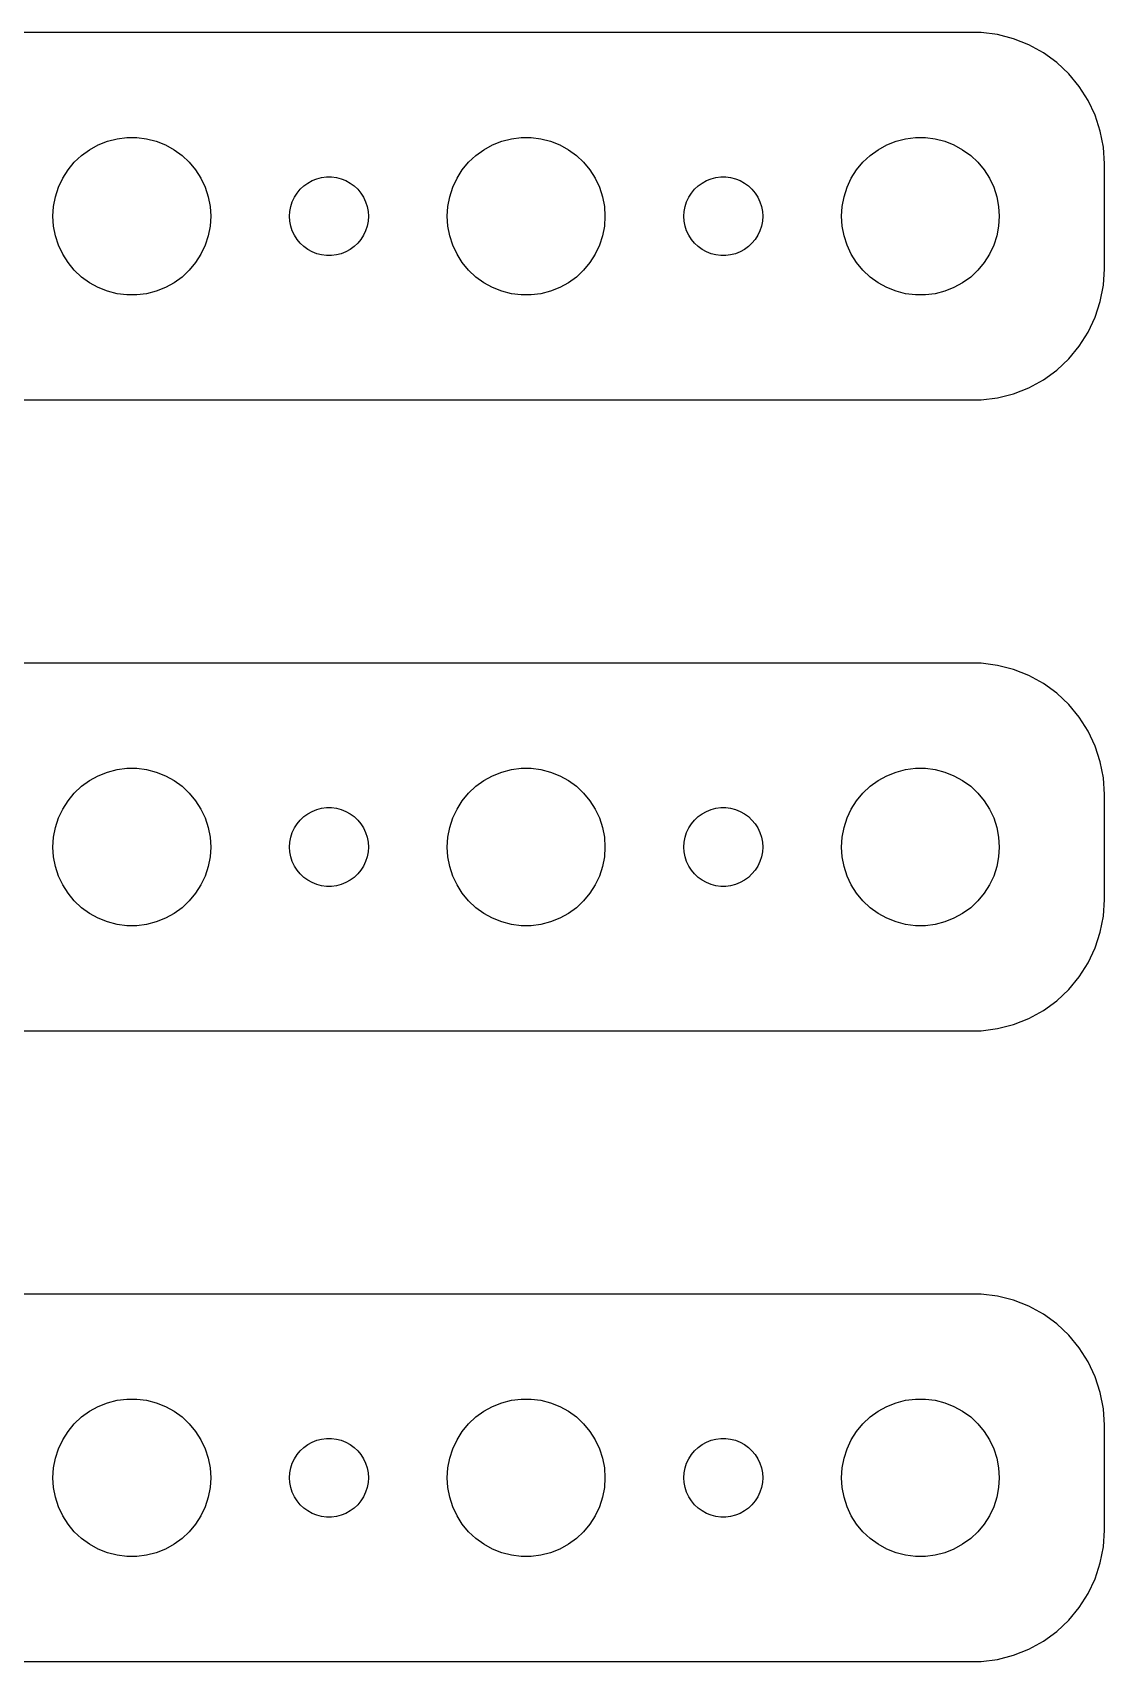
# Model space of a CAD drawing. Header units: metres. Extents: x -150 to 150, y 113 to 223.
# Drawn here: x 108.7 to 149.5, y 161 to 223 of the extents above; entities that cross this region are included whole.
import ezdxf

# ---------------------------------------------------------------- set-up
doc = ezdxf.new("R2010")
doc.units = ezdxf.units.M

msp = doc.modelspace()

# ---------------------------------------------------------------- linework, layer by layer
for p, q in [((144.814, 222.99), (-144.814, 222.99)), ((145.437, 222.911), (144.814, 222.99)), ((146.045, 222.755), (145.437, 222.911)), ((146.629, 222.524), (146.045, 222.755)), ((147.179, 222.222), (146.629, 222.524)), ((147.687, 221.853), (147.179, 222.222)), ((148.145, 221.423), (147.687, 221.853)), ((148.545, 220.939), (148.145, 221.423)), ((148.882, 220.409), (148.545, 220.939)), ((149.149, 219.841), (148.882, 220.409)), ((149.343, 219.243), (149.149, 219.841)), ((111.223, 218.714), (111.573, 218.853)), ((111.573, 218.853), (111.938, 218.947)), ((111.938, 218.947), (112.312, 218.994)), ((112.312, 218.994), (112.688, 218.994)), ((112.688, 218.994), (113.062, 218.947)), ((113.062, 218.947), (113.427, 218.853)), ((113.427, 218.853), (113.777, 218.714)), ((126.223, 218.714), (126.573, 218.853)), ((126.573, 218.853), (126.938, 218.947)), ((126.938, 218.947), (127.312, 218.994)), ((127.312, 218.994), (127.688, 218.994)), ((127.688, 218.994), (128.062, 218.947)), ((128.062, 218.947), (128.427, 218.853)), ((128.427, 218.853), (128.777, 218.714)), ((141.223, 218.714), (141.573, 218.853)), ((141.573, 218.853), (141.938, 218.947)), ((141.938, 218.947), (142.312, 218.994)), ((142.312, 218.994), (142.688, 218.994)), ((142.688, 218.994), (143.062, 218.947)), ((143.062, 218.947), (143.427, 218.853)), ((143.427, 218.853), (143.777, 218.714)), ((149.461, 218.627), (149.343, 219.243)), ((110.313, 218.054), (110.588, 218.312)), ((110.588, 218.312), (110.893, 218.533)), ((110.893, 218.533), (111.223, 218.714)), ((113.777, 218.714), (114.107, 218.533)), ((114.107, 218.533), (114.412, 218.312)), ((114.412, 218.312), (114.687, 218.054)), ((125.313, 218.054), (125.588, 218.312)), ((125.588, 218.312), (125.893, 218.533)), ((125.893, 218.533), (126.223, 218.714)), ((128.777, 218.714), (129.107, 218.533)), ((129.107, 218.533), (129.412, 218.312)), ((129.412, 218.312), (129.687, 218.054)), ((140.313, 218.054), (140.588, 218.312)), ((140.588, 218.312), (140.893, 218.533)), ((140.893, 218.533), (141.223, 218.714)), ((143.777, 218.714), (144.107, 218.533)), ((144.107, 218.533), (144.412, 218.312)), ((144.412, 218.312), (144.687, 218.054)), ((149.5, 218), (149.461, 218.627)), ((109.871, 217.445), (110.073, 217.763)), ((110.073, 217.763), (110.313, 218.054)), ((114.687, 218.054), (114.927, 217.763)), ((114.927, 217.763), (115.129, 217.445)), ((124.871, 217.445), (125.073, 217.763)), ((125.073, 217.763), (125.313, 218.054)), ((129.687, 218.054), (129.927, 217.763)), ((129.927, 217.763), (130.129, 217.445)), ((139.871, 217.445), (140.073, 217.763)), ((140.073, 217.763), (140.313, 218.054)), ((144.687, 218.054), (144.927, 217.763)), ((144.927, 217.763), (145.129, 217.445)), ((149.5, 214), (149.5, 218)), ((109.594, 216.746), (109.711, 217.104)), ((109.711, 217.104), (109.871, 217.445)), ((115.129, 217.445), (115.289, 217.104)), ((115.289, 217.104), (115.406, 216.746)), ((118.786, 216.882), (118.907, 217.027)), ((118.907, 217.027), (119.044, 217.156)), ((119.044, 217.156), (119.196, 217.266)), ((119.196, 217.266), (119.361, 217.357)), ((119.361, 217.357), (119.536, 217.427)), ((119.536, 217.427), (119.719, 217.473)), ((119.719, 217.473), (119.906, 217.497)), ((119.906, 217.497), (120.094, 217.497)), ((120.094, 217.497), (120.281, 217.473)), ((120.281, 217.473), (120.464, 217.427)), ((120.464, 217.427), (120.639, 217.357)), ((120.639, 217.357), (120.804, 217.266)), ((120.804, 217.266), (120.956, 217.156)), ((120.956, 217.156), (121.093, 217.027)), ((121.093, 217.027), (121.214, 216.882)), ((124.594, 216.746), (124.711, 217.104)), ((124.711, 217.104), (124.871, 217.445)), ((130.129, 217.445), (130.289, 217.104)), ((130.289, 217.104), (130.406, 216.746)), ((133.786, 216.882), (133.907, 217.027)), ((133.907, 217.027), (134.044, 217.156)), ((134.044, 217.156), (134.196, 217.266)), ((134.196, 217.266), (134.361, 217.357)), ((134.361, 217.357), (134.536, 217.427)), ((134.536, 217.427), (134.719, 217.473)), ((134.719, 217.473), (134.906, 217.497)), ((134.906, 217.497), (135.094, 217.497)), ((135.094, 217.497), (135.281, 217.473)), ((135.281, 217.473), (135.464, 217.427)), ((135.464, 217.427), (135.639, 217.357)), ((135.639, 217.357), (135.804, 217.266)), ((135.804, 217.266), (135.956, 217.156)), ((135.956, 217.156), (136.093, 217.027)), ((136.093, 217.027), (136.214, 216.882)), ((139.594, 216.746), (139.711, 217.104)), ((139.711, 217.104), (139.871, 217.445)), ((145.129, 217.445), (145.289, 217.104)), ((145.289, 217.104), (145.406, 216.746)), ((109.5, 216), (109.524, 216.376)), ((109.524, 216.376), (109.594, 216.746)), ((115.406, 216.746), (115.476, 216.376)), ((115.476, 216.376), (115.5, 216)), ((118.512, 216.188), (118.547, 216.373)), ((118.547, 216.373), (118.605, 216.552)), ((118.605, 216.552), (118.686, 216.723)), ((118.686, 216.723), (118.786, 216.882)), ((121.214, 216.882), (121.314, 216.723)), ((121.314, 216.723), (121.395, 216.552)), ((121.395, 216.552), (121.453, 216.373)), ((121.453, 216.373), (121.488, 216.188)), ((124.5, 216), (124.524, 216.376)), ((124.524, 216.376), (124.594, 216.746)), ((130.406, 216.746), (130.476, 216.376)), ((130.476, 216.376), (130.5, 216)), ((133.512, 216.188), (133.547, 216.373)), ((133.547, 216.373), (133.605, 216.552)), ((133.605, 216.552), (133.686, 216.723)), ((133.686, 216.723), (133.786, 216.882)), ((136.214, 216.882), (136.314, 216.723)), ((136.314, 216.723), (136.395, 216.552)), ((136.395, 216.552), (136.453, 216.373)), ((136.453, 216.373), (136.488, 216.188)), ((139.5, 216), (139.524, 216.376)), ((139.524, 216.376), (139.594, 216.746)), ((145.406, 216.746), (145.476, 216.376)), ((145.476, 216.376), (145.5, 216)), ((109.524, 215.624), (109.5, 216)), ((115.5, 216), (115.476, 215.624)), ((118.5, 216), (118.512, 216.188)), ((118.512, 215.812), (118.5, 216)), ((118.547, 215.627), (118.512, 215.812)), ((121.488, 215.812), (121.453, 215.627)), ((121.488, 216.188), (121.5, 216)), ((121.5, 216), (121.488, 215.812)), ((124.524, 215.624), (124.5, 216)), ((130.5, 216), (130.476, 215.624)), ((133.5, 216), (133.512, 216.188)), ((133.512, 215.812), (133.5, 216)), ((133.547, 215.627), (133.512, 215.812)), ((136.488, 215.812), (136.453, 215.627)), ((136.488, 216.188), (136.5, 216)), ((136.5, 216), (136.488, 215.812)), ((139.524, 215.624), (139.5, 216)), ((145.5, 216), (145.476, 215.624)), ((109.594, 215.254), (109.524, 215.624)), ((109.711, 214.896), (109.594, 215.254)), ((115.406, 215.254), (115.289, 214.896)), ((115.476, 215.624), (115.406, 215.254)), ((118.605, 215.448), (118.547, 215.627)), ((118.686, 215.277), (118.605, 215.448)), ((118.786, 215.118), (118.686, 215.277)), ((118.907, 214.973), (118.786, 215.118)), ((121.214, 215.118), (121.093, 214.973)), ((121.314, 215.277), (121.214, 215.118)), ((121.395, 215.448), (121.314, 215.277)), ((121.453, 215.627), (121.395, 215.448)), ((124.594, 215.254), (124.524, 215.624)), ((124.711, 214.896), (124.594, 215.254)), ((130.406, 215.254), (130.289, 214.896)), ((130.476, 215.624), (130.406, 215.254)), ((133.605, 215.448), (133.547, 215.627)), ((133.686, 215.277), (133.605, 215.448)), ((133.786, 215.118), (133.686, 215.277)), ((133.907, 214.973), (133.786, 215.118)), ((136.214, 215.118), (136.093, 214.973)), ((136.314, 215.277), (136.214, 215.118)), ((136.395, 215.448), (136.314, 215.277)), ((136.453, 215.627), (136.395, 215.448)), ((139.594, 215.254), (139.524, 215.624)), ((139.711, 214.896), (139.594, 215.254)), ((145.406, 215.254), (145.289, 214.896)), ((145.476, 215.624), (145.406, 215.254)), ((109.871, 214.555), (109.711, 214.896)), ((110.073, 214.237), (109.871, 214.555)), ((115.129, 214.555), (114.927, 214.237)), ((115.289, 214.896), (115.129, 214.555)), ((119.044, 214.844), (118.907, 214.973)), ((119.196, 214.734), (119.044, 214.844)), ((119.361, 214.643), (119.196, 214.734)), ((119.536, 214.573), (119.361, 214.643)), ((119.719, 214.527), (119.536, 214.573)), ((119.906, 214.503), (119.719, 214.527)), ((120.094, 214.503), (119.906, 214.503)), ((120.281, 214.527), (120.094, 214.503)), ((120.464, 214.573), (120.281, 214.527)), ((120.639, 214.643), (120.464, 214.573)), ((120.804, 214.734), (120.639, 214.643)), ((120.956, 214.844), (120.804, 214.734)), ((121.093, 214.973), (120.956, 214.844)), ((124.871, 214.555), (124.711, 214.896)), ((125.073, 214.237), (124.871, 214.555)), ((130.129, 214.555), (129.927, 214.237)), ((130.289, 214.896), (130.129, 214.555)), ((134.044, 214.844), (133.907, 214.973)), ((134.196, 214.734), (134.044, 214.844)), ((134.361, 214.643), (134.196, 214.734)), ((134.536, 214.573), (134.361, 214.643)), ((134.719, 214.527), (134.536, 214.573)), ((134.906, 214.503), (134.719, 214.527)), ((135.094, 214.503), (134.906, 214.503)), ((135.281, 214.527), (135.094, 214.503)), ((135.464, 214.573), (135.281, 214.527)), ((135.639, 214.643), (135.464, 214.573)), ((135.804, 214.734), (135.639, 214.643)), ((135.956, 214.844), (135.804, 214.734)), ((136.093, 214.973), (135.956, 214.844)), ((139.871, 214.555), (139.711, 214.896)), ((140.073, 214.237), (139.871, 214.555)), ((145.129, 214.555), (144.927, 214.237)), ((145.289, 214.896), (145.129, 214.555)), ((110.313, 213.946), (110.073, 214.237)), ((110.588, 213.688), (110.313, 213.946)), ((114.687, 213.946), (114.412, 213.688)), ((114.927, 214.237), (114.687, 213.946)), ((125.313, 213.946), (125.073, 214.237)), ((125.588, 213.688), (125.313, 213.946)), ((129.687, 213.946), (129.412, 213.688)), ((129.927, 214.237), (129.687, 213.946)), ((140.313, 213.946), (140.073, 214.237)), ((140.588, 213.688), (140.313, 213.946)), ((144.687, 213.946), (144.412, 213.688)), ((144.927, 214.237), (144.687, 213.946)), ((149.461, 213.373), (149.5, 214)), ((110.893, 213.467), (110.588, 213.688)), ((111.223, 213.286), (110.893, 213.467)), ((111.573, 213.147), (111.223, 213.286)), ((113.777, 213.286), (113.427, 213.147)), ((114.107, 213.467), (113.777, 213.286)), ((114.412, 213.688), (114.107, 213.467)), ((125.893, 213.467), (125.588, 213.688)), ((126.223, 213.286), (125.893, 213.467)), ((126.573, 213.147), (126.223, 213.286)), ((128.777, 213.286), (128.427, 213.147)), ((129.107, 213.467), (128.777, 213.286)), ((129.412, 213.688), (129.107, 213.467)), ((140.893, 213.467), (140.588, 213.688)), ((141.223, 213.286), (140.893, 213.467)), ((141.573, 213.147), (141.223, 213.286)), ((143.777, 213.286), (143.427, 213.147)), ((144.107, 213.467), (143.777, 213.286)), ((144.412, 213.688), (144.107, 213.467)), ((149.343, 212.757), (149.461, 213.373)), ((111.938, 213.053), (111.573, 213.147)), ((112.312, 213.006), (111.938, 213.053)), ((112.688, 213.006), (112.312, 213.006)), ((113.062, 213.053), (112.688, 213.006)), ((113.427, 213.147), (113.062, 213.053)), ((126.938, 213.053), (126.573, 213.147)), ((127.312, 213.006), (126.938, 213.053)), ((127.688, 213.006), (127.312, 213.006)), ((128.062, 213.053), (127.688, 213.006)), ((128.427, 213.147), (128.062, 213.053)), ((141.938, 213.053), (141.573, 213.147)), ((142.312, 213.006), (141.938, 213.053)), ((142.688, 213.006), (142.312, 213.006)), ((143.062, 213.053), (142.688, 213.006)), ((143.427, 213.147), (143.062, 213.053)), ((149.149, 212.159), (149.343, 212.757)), ((148.882, 211.591), (149.149, 212.159)), ((148.545, 211.061), (148.882, 211.591)), ((148.145, 210.577), (148.545, 211.061)), ((147.179, 209.778), (147.687, 210.147)), ((147.687, 210.147), (148.145, 210.577)), ((146.629, 209.476), (147.179, 209.778)), ((-144.814, 209.01), (144.814, 209.01)), ((144.814, 209.01), (145.437, 209.089)), ((145.437, 209.089), (146.045, 209.245)), ((146.045, 209.245), (146.629, 209.476)), ((144.814, 198.99), (-144.814, 198.99)), ((145.437, 198.911), (144.814, 198.99)), ((146.045, 198.755), (145.437, 198.911)), ((146.629, 198.524), (146.045, 198.755)), ((147.179, 198.222), (146.629, 198.524)), ((147.687, 197.853), (147.179, 198.222)), ((148.145, 197.423), (147.687, 197.853)), ((148.545, 196.939), (148.145, 197.423)), ((148.882, 196.409), (148.545, 196.939)), ((149.149, 195.841), (148.882, 196.409)), ((149.343, 195.243), (149.149, 195.841)), ((149.461, 194.627), (149.343, 195.243)), ((110.893, 194.533), (111.223, 194.714)), ((111.223, 194.714), (111.573, 194.853)), ((111.573, 194.853), (111.938, 194.947)), ((111.938, 194.947), (112.312, 194.994)), ((112.312, 194.994), (112.688, 194.994)), ((112.688, 194.994), (113.062, 194.947)), ((113.062, 194.947), (113.427, 194.853)), ((113.427, 194.853), (113.777, 194.714)), ((113.777, 194.714), (114.107, 194.533)), ((125.893, 194.533), (126.223, 194.714)), ((126.223, 194.714), (126.573, 194.853)), ((126.573, 194.853), (126.938, 194.947)), ((126.938, 194.947), (127.312, 194.994)), ((127.312, 194.994), (127.688, 194.994)), ((127.688, 194.994), (128.062, 194.947)), ((128.062, 194.947), (128.427, 194.853)), ((128.427, 194.853), (128.777, 194.714)), ((128.777, 194.714), (129.107, 194.533)), ((140.893, 194.533), (141.223, 194.714)), ((141.223, 194.714), (141.573, 194.853)), ((141.573, 194.853), (141.938, 194.947)), ((141.938, 194.947), (142.312, 194.994)), ((142.312, 194.994), (142.688, 194.994)), ((142.688, 194.994), (143.062, 194.947)), ((143.062, 194.947), (143.427, 194.853)), ((143.427, 194.853), (143.777, 194.714)), ((143.777, 194.714), (144.107, 194.533)), ((149.5, 194), (149.461, 194.627)), ((110.073, 193.763), (110.313, 194.054)), ((110.313, 194.054), (110.588, 194.312)), ((110.588, 194.312), (110.893, 194.533)), ((114.107, 194.533), (114.412, 194.312)), ((114.412, 194.312), (114.687, 194.054)), ((114.687, 194.054), (114.927, 193.763)), ((125.073, 193.763), (125.313, 194.054)), ((125.313, 194.054), (125.588, 194.312)), ((125.588, 194.312), (125.893, 194.533)), ((129.107, 194.533), (129.412, 194.312)), ((129.412, 194.312), (129.687, 194.054)), ((129.687, 194.054), (129.927, 193.763)), ((140.073, 193.763), (140.313, 194.054)), ((140.313, 194.054), (140.588, 194.312)), ((140.588, 194.312), (140.893, 194.533)), ((144.107, 194.533), (144.412, 194.312)), ((144.412, 194.312), (144.687, 194.054)), ((144.687, 194.054), (144.927, 193.763)), ((149.5, 190), (149.5, 194)), ((109.711, 193.104), (109.871, 193.445)), ((109.871, 193.445), (110.073, 193.763)), ((114.927, 193.763), (115.129, 193.445)), ((115.129, 193.445), (115.289, 193.104)), ((119.361, 193.357), (119.536, 193.427)), ((119.536, 193.427), (119.719, 193.473)), ((119.719, 193.473), (119.906, 193.497)), ((119.906, 193.497), (120.094, 193.497)), ((120.094, 193.497), (120.281, 193.473)), ((120.281, 193.473), (120.464, 193.427)), ((120.464, 193.427), (120.639, 193.357)), ((124.711, 193.104), (124.871, 193.445)), ((124.871, 193.445), (125.073, 193.763)), ((129.927, 193.763), (130.129, 193.445)), ((130.129, 193.445), (130.289, 193.104)), ((134.361, 193.357), (134.536, 193.427)), ((134.536, 193.427), (134.719, 193.473)), ((134.719, 193.473), (134.906, 193.497)), ((134.906, 193.497), (135.094, 193.497)), ((135.094, 193.497), (135.281, 193.473)), ((135.281, 193.473), (135.464, 193.427)), ((135.464, 193.427), (135.639, 193.357)), ((139.711, 193.104), (139.871, 193.445)), ((139.871, 193.445), (140.073, 193.763)), ((144.927, 193.763), (145.129, 193.445)), ((145.129, 193.445), (145.289, 193.104)), ((109.594, 192.746), (109.711, 193.104)), ((115.289, 193.104), (115.406, 192.746)), ((118.686, 192.723), (118.786, 192.882)), ((118.786, 192.882), (118.907, 193.027)), ((118.907, 193.027), (119.044, 193.156)), ((119.044, 193.156), (119.196, 193.266)), ((119.196, 193.266), (119.361, 193.357)), ((120.639, 193.357), (120.804, 193.266)), ((120.804, 193.266), (120.956, 193.156)), ((120.956, 193.156), (121.093, 193.027)), ((121.093, 193.027), (121.214, 192.882)), ((121.214, 192.882), (121.314, 192.723)), ((124.594, 192.746), (124.711, 193.104)), ((130.289, 193.104), (130.406, 192.746)), ((133.686, 192.723), (133.786, 192.882)), ((133.786, 192.882), (133.907, 193.027)), ((133.907, 193.027), (134.044, 193.156)), ((134.044, 193.156), (134.196, 193.266)), ((134.196, 193.266), (134.361, 193.357)), ((135.639, 193.357), (135.804, 193.266)), ((135.804, 193.266), (135.956, 193.156)), ((135.956, 193.156), (136.093, 193.027)), ((136.093, 193.027), (136.214, 192.882)), ((136.214, 192.882), (136.314, 192.723)), ((139.594, 192.746), (139.711, 193.104)), ((145.289, 193.104), (145.406, 192.746)), ((109.5, 192), (109.524, 192.376)), ((109.524, 192.376), (109.594, 192.746)), ((115.406, 192.746), (115.476, 192.376)), ((115.476, 192.376), (115.5, 192)), ((118.5, 192), (118.512, 192.188)), ((118.512, 192.188), (118.547, 192.373)), ((118.547, 192.373), (118.605, 192.552)), ((118.605, 192.552), (118.686, 192.723)), ((121.314, 192.723), (121.395, 192.552)), ((121.395, 192.552), (121.453, 192.373)), ((121.453, 192.373), (121.488, 192.188)), ((121.488, 192.188), (121.5, 192)), ((124.5, 192), (124.524, 192.376)), ((124.524, 192.376), (124.594, 192.746)), ((130.406, 192.746), (130.476, 192.376)), ((130.476, 192.376), (130.5, 192)), ((133.5, 192), (133.512, 192.188)), ((133.512, 192.188), (133.547, 192.373)), ((133.547, 192.373), (133.605, 192.552)), ((133.605, 192.552), (133.686, 192.723)), ((136.314, 192.723), (136.395, 192.552)), ((136.395, 192.552), (136.453, 192.373)), ((136.453, 192.373), (136.488, 192.188)), ((136.488, 192.188), (136.5, 192)), ((139.5, 192), (139.524, 192.376)), ((139.524, 192.376), (139.594, 192.746)), ((145.406, 192.746), (145.476, 192.376)), ((145.476, 192.376), (145.5, 192)), ((109.524, 191.624), (109.5, 192)), ((109.594, 191.254), (109.524, 191.624)), ((115.476, 191.624), (115.406, 191.254)), ((115.5, 192), (115.476, 191.624)), ((118.512, 191.812), (118.5, 192)), ((118.547, 191.627), (118.512, 191.812)), ((118.605, 191.448), (118.547, 191.627)), ((121.453, 191.627), (121.395, 191.448)), ((121.488, 191.812), (121.453, 191.627)), ((121.5, 192), (121.488, 191.812)), ((124.524, 191.624), (124.5, 192)), ((124.594, 191.254), (124.524, 191.624)), ((130.476, 191.624), (130.406, 191.254)), ((130.5, 192), (130.476, 191.624)), ((133.512, 191.812), (133.5, 192)), ((133.547, 191.627), (133.512, 191.812)), ((133.605, 191.448), (133.547, 191.627)), ((136.453, 191.627), (136.395, 191.448)), ((136.488, 191.812), (136.453, 191.627)), ((136.5, 192), (136.488, 191.812)), ((139.524, 191.624), (139.5, 192)), ((139.594, 191.254), (139.524, 191.624)), ((145.476, 191.624), (145.406, 191.254)), ((145.5, 192), (145.476, 191.624)), ((109.711, 190.896), (109.594, 191.254)), ((115.406, 191.254), (115.289, 190.896)), ((118.686, 191.277), (118.605, 191.448)), ((118.786, 191.118), (118.686, 191.277)), ((118.907, 190.973), (118.786, 191.118)), ((119.044, 190.844), (118.907, 190.973)), ((121.093, 190.973), (120.956, 190.844)), ((121.214, 191.118), (121.093, 190.973)), ((121.314, 191.277), (121.214, 191.118)), ((121.395, 191.448), (121.314, 191.277)), ((124.711, 190.896), (124.594, 191.254)), ((130.406, 191.254), (130.289, 190.896)), ((133.686, 191.277), (133.605, 191.448)), ((133.786, 191.118), (133.686, 191.277)), ((133.907, 190.973), (133.786, 191.118)), ((134.044, 190.844), (133.907, 190.973)), ((136.093, 190.973), (135.956, 190.844)), ((136.214, 191.118), (136.093, 190.973)), ((136.314, 191.277), (136.214, 191.118)), ((136.395, 191.448), (136.314, 191.277)), ((139.711, 190.896), (139.594, 191.254)), ((145.406, 191.254), (145.289, 190.896)), ((109.871, 190.555), (109.711, 190.896)), ((110.073, 190.237), (109.871, 190.555)), ((115.129, 190.555), (114.927, 190.237)), ((115.289, 190.896), (115.129, 190.555)), ((119.196, 190.734), (119.044, 190.844)), ((119.361, 190.643), (119.196, 190.734)), ((119.536, 190.573), (119.361, 190.643)), ((119.719, 190.527), (119.536, 190.573)), ((119.906, 190.503), (119.719, 190.527)), ((120.094, 190.503), (119.906, 190.503)), ((120.281, 190.527), (120.094, 190.503)), ((120.464, 190.573), (120.281, 190.527)), ((120.639, 190.643), (120.464, 190.573)), ((120.804, 190.734), (120.639, 190.643)), ((120.956, 190.844), (120.804, 190.734)), ((124.871, 190.555), (124.711, 190.896)), ((125.073, 190.237), (124.871, 190.555)), ((130.129, 190.555), (129.927, 190.237)), ((130.289, 190.896), (130.129, 190.555)), ((134.196, 190.734), (134.044, 190.844)), ((134.361, 190.643), (134.196, 190.734)), ((134.536, 190.573), (134.361, 190.643)), ((134.719, 190.527), (134.536, 190.573)), ((134.906, 190.503), (134.719, 190.527)), ((135.094, 190.503), (134.906, 190.503)), ((135.281, 190.527), (135.094, 190.503)), ((135.464, 190.573), (135.281, 190.527)), ((135.639, 190.643), (135.464, 190.573)), ((135.804, 190.734), (135.639, 190.643)), ((135.956, 190.844), (135.804, 190.734)), ((139.871, 190.555), (139.711, 190.896)), ((140.073, 190.237), (139.871, 190.555)), ((145.129, 190.555), (144.927, 190.237)), ((145.289, 190.896), (145.129, 190.555)), ((110.313, 189.946), (110.073, 190.237)), ((110.588, 189.688), (110.313, 189.946)), ((110.893, 189.467), (110.588, 189.688)), ((114.412, 189.688), (114.107, 189.467)), ((114.687, 189.946), (114.412, 189.688)), ((114.927, 190.237), (114.687, 189.946)), ((125.313, 189.946), (125.073, 190.237)), ((125.588, 189.688), (125.313, 189.946)), ((125.893, 189.467), (125.588, 189.688)), ((129.412, 189.688), (129.107, 189.467)), ((129.687, 189.946), (129.412, 189.688)), ((129.927, 190.237), (129.687, 189.946)), ((140.313, 189.946), (140.073, 190.237)), ((140.588, 189.688), (140.313, 189.946)), ((140.893, 189.467), (140.588, 189.688)), ((144.412, 189.688), (144.107, 189.467)), ((144.687, 189.946), (144.412, 189.688)), ((144.927, 190.237), (144.687, 189.946)), ((149.461, 189.373), (149.5, 190)), ((111.223, 189.286), (110.893, 189.467)), ((111.573, 189.147), (111.223, 189.286)), ((111.938, 189.053), (111.573, 189.147)), ((112.312, 189.006), (111.938, 189.053)), ((113.062, 189.053), (112.688, 189.006)), ((113.427, 189.147), (113.062, 189.053)), ((113.777, 189.286), (113.427, 189.147)), ((114.107, 189.467), (113.777, 189.286)), ((126.223, 189.286), (125.893, 189.467)), ((126.573, 189.147), (126.223, 189.286)), ((126.938, 189.053), (126.573, 189.147)), ((127.312, 189.006), (126.938, 189.053)), ((128.062, 189.053), (127.688, 189.006)), ((128.427, 189.147), (128.062, 189.053)), ((128.777, 189.286), (128.427, 189.147)), ((129.107, 189.467), (128.777, 189.286)), ((141.223, 189.286), (140.893, 189.467)), ((141.573, 189.147), (141.223, 189.286)), ((141.938, 189.053), (141.573, 189.147)), ((142.312, 189.006), (141.938, 189.053)), ((143.062, 189.053), (142.688, 189.006)), ((143.427, 189.147), (143.062, 189.053)), ((143.777, 189.286), (143.427, 189.147)), ((144.107, 189.467), (143.777, 189.286)), ((149.343, 188.757), (149.461, 189.373)), ((112.688, 189.006), (112.312, 189.006)), ((127.688, 189.006), (127.312, 189.006)), ((142.688, 189.006), (142.312, 189.006)), ((149.149, 188.159), (149.343, 188.757)), ((148.882, 187.591), (149.149, 188.159)), ((148.545, 187.061), (148.882, 187.591)), ((147.687, 186.147), (148.145, 186.577)), ((148.145, 186.577), (148.545, 187.061)), ((147.179, 185.778), (147.687, 186.147)), ((146.045, 185.245), (146.629, 185.476)), ((146.629, 185.476), (147.179, 185.778)), ((-144.814, 185.01), (144.814, 185.01)), ((144.814, 185.01), (145.437, 185.089)), ((145.437, 185.089), (146.045, 185.245)), ((144.814, 174.99), (-144.814, 174.99)), ((145.437, 174.911), (144.814, 174.99)), ((146.045, 174.755), (145.437, 174.911)), ((146.629, 174.524), (146.045, 174.755)), ((147.179, 174.222), (146.629, 174.524)), ((147.687, 173.853), (147.179, 174.222)), ((148.145, 173.423), (147.687, 173.853)), ((148.545, 172.939), (148.145, 173.423)), ((148.882, 172.409), (148.545, 172.939)), ((149.149, 171.841), (148.882, 172.409)), ((149.343, 171.243), (149.149, 171.841)), ((149.461, 170.627), (149.343, 171.243)), ((110.588, 170.312), (110.893, 170.533)), ((110.893, 170.533), (111.223, 170.714)), ((111.223, 170.714), (111.573, 170.853)), ((111.573, 170.853), (111.938, 170.947)), ((111.938, 170.947), (112.312, 170.994)), ((112.312, 170.994), (112.688, 170.994)), ((112.688, 170.994), (113.062, 170.947)), ((113.062, 170.947), (113.427, 170.853)), ((113.427, 170.853), (113.777, 170.714)), ((113.777, 170.714), (114.107, 170.533)), ((114.107, 170.533), (114.412, 170.312)), ((125.588, 170.312), (125.893, 170.533)), ((125.893, 170.533), (126.223, 170.714)), ((126.223, 170.714), (126.573, 170.853)), ((126.573, 170.853), (126.938, 170.947)), ((126.938, 170.947), (127.312, 170.994)), ((127.312, 170.994), (127.688, 170.994)), ((127.688, 170.994), (128.062, 170.947)), ((128.062, 170.947), (128.427, 170.853)), ((128.427, 170.853), (128.777, 170.714)), ((128.777, 170.714), (129.107, 170.533)), ((129.107, 170.533), (129.412, 170.312)), ((140.588, 170.312), (140.893, 170.533)), ((140.893, 170.533), (141.223, 170.714)), ((141.223, 170.714), (141.573, 170.853)), ((141.573, 170.853), (141.938, 170.947)), ((141.938, 170.947), (142.312, 170.994)), ((142.312, 170.994), (142.688, 170.994)), ((142.688, 170.994), (143.062, 170.947)), ((143.062, 170.947), (143.427, 170.853)), ((143.427, 170.853), (143.777, 170.714)), ((143.777, 170.714), (144.107, 170.533)), ((144.107, 170.533), (144.412, 170.312)), ((149.5, 170), (149.461, 170.627)), ((110.073, 169.763), (110.313, 170.054)), ((110.313, 170.054), (110.588, 170.312)), ((114.412, 170.312), (114.687, 170.054)), ((114.687, 170.054), (114.927, 169.763)), ((125.073, 169.763), (125.313, 170.054)), ((125.313, 170.054), (125.588, 170.312)), ((129.412, 170.312), (129.687, 170.054)), ((129.687, 170.054), (129.927, 169.763)), ((140.073, 169.763), (140.313, 170.054)), ((140.313, 170.054), (140.588, 170.312)), ((144.412, 170.312), (144.687, 170.054)), ((144.687, 170.054), (144.927, 169.763)), ((149.5, 166), (149.5, 170)), ((109.711, 169.104), (109.871, 169.445)), ((109.871, 169.445), (110.073, 169.763)), ((114.927, 169.763), (115.129, 169.445)), ((115.129, 169.445), (115.289, 169.104)), ((119.044, 169.156), (119.196, 169.266)), ((119.196, 169.266), (119.361, 169.357)), ((119.361, 169.357), (119.536, 169.427)), ((119.536, 169.427), (119.719, 169.473)), ((119.719, 169.473), (119.906, 169.497)), ((119.906, 169.497), (120.094, 169.497)), ((120.094, 169.497), (120.281, 169.473)), ((120.281, 169.473), (120.464, 169.427)), ((120.464, 169.427), (120.639, 169.357)), ((120.639, 169.357), (120.804, 169.266)), ((120.804, 169.266), (120.956, 169.156)), ((124.711, 169.104), (124.871, 169.445)), ((124.871, 169.445), (125.073, 169.763)), ((129.927, 169.763), (130.129, 169.445)), ((130.129, 169.445), (130.289, 169.104)), ((134.044, 169.156), (134.196, 169.266)), ((134.196, 169.266), (134.361, 169.357)), ((134.361, 169.357), (134.536, 169.427)), ((134.536, 169.427), (134.719, 169.473)), ((134.719, 169.473), (134.906, 169.497)), ((134.906, 169.497), (135.094, 169.497)), ((135.094, 169.497), (135.281, 169.473)), ((135.281, 169.473), (135.464, 169.427)), ((135.464, 169.427), (135.639, 169.357)), ((135.639, 169.357), (135.804, 169.266)), ((135.804, 169.266), (135.956, 169.156)), ((139.711, 169.104), (139.871, 169.445)), ((139.871, 169.445), (140.073, 169.763)), ((144.927, 169.763), (145.129, 169.445)), ((145.129, 169.445), (145.289, 169.104)), ((109.524, 168.376), (109.594, 168.746)), ((109.594, 168.746), (109.711, 169.104)), ((115.289, 169.104), (115.406, 168.746)), ((115.406, 168.746), (115.476, 168.376)), ((118.605, 168.552), (118.686, 168.723)), ((118.686, 168.723), (118.786, 168.882)), ((118.786, 168.882), (118.907, 169.027)), ((118.907, 169.027), (119.044, 169.156)), ((120.956, 169.156), (121.093, 169.027)), ((121.093, 169.027), (121.214, 168.882)), ((121.214, 168.882), (121.314, 168.723)), ((121.314, 168.723), (121.395, 168.552)), ((124.524, 168.376), (124.594, 168.746)), ((124.594, 168.746), (124.711, 169.104)), ((130.289, 169.104), (130.406, 168.746)), ((130.406, 168.746), (130.476, 168.376)), ((133.605, 168.552), (133.686, 168.723)), ((133.686, 168.723), (133.786, 168.882)), ((133.786, 168.882), (133.907, 169.027)), ((133.907, 169.027), (134.044, 169.156)), ((135.956, 169.156), (136.093, 169.027)), ((136.093, 169.027), (136.214, 168.882)), ((136.214, 168.882), (136.314, 168.723)), ((136.314, 168.723), (136.395, 168.552)), ((139.524, 168.376), (139.594, 168.746)), ((139.594, 168.746), (139.711, 169.104)), ((145.289, 169.104), (145.406, 168.746)), ((145.406, 168.746), (145.476, 168.376)), ((109.5, 168), (109.524, 168.376)), ((109.524, 167.624), (109.5, 168)), ((115.476, 168.376), (115.5, 168)), ((115.5, 168), (115.476, 167.624)), ((118.5, 168), (118.512, 168.188)), ((118.512, 167.812), (118.5, 168)), ((118.512, 168.188), (118.547, 168.373)), ((118.547, 168.373), (118.605, 168.552)), ((121.395, 168.552), (121.453, 168.373)), ((121.453, 168.373), (121.488, 168.188)), ((121.488, 168.188), (121.5, 168)), ((121.5, 168), (121.488, 167.812)), ((124.5, 168), (124.524, 168.376)), ((124.524, 167.624), (124.5, 168)), ((130.476, 168.376), (130.5, 168)), ((130.5, 168), (130.476, 167.624)), ((133.5, 168), (133.512, 168.188)), ((133.512, 167.812), (133.5, 168)), ((133.512, 168.188), (133.547, 168.373)), ((133.547, 168.373), (133.605, 168.552)), ((136.395, 168.552), (136.453, 168.373)), ((136.453, 168.373), (136.488, 168.188)), ((136.488, 168.188), (136.5, 168)), ((136.5, 168), (136.488, 167.812)), ((139.5, 168), (139.524, 168.376)), ((139.524, 167.624), (139.5, 168)), ((145.476, 168.376), (145.5, 168)), ((145.5, 168), (145.476, 167.624)), ((109.594, 167.254), (109.524, 167.624)), ((115.476, 167.624), (115.406, 167.254)), ((118.547, 167.627), (118.512, 167.812)), ((118.605, 167.448), (118.547, 167.627)), ((118.686, 167.277), (118.605, 167.448)), ((121.395, 167.448), (121.314, 167.277)), ((121.453, 167.627), (121.395, 167.448)), ((121.488, 167.812), (121.453, 167.627)), ((124.594, 167.254), (124.524, 167.624)), ((130.476, 167.624), (130.406, 167.254)), ((133.547, 167.627), (133.512, 167.812)), ((133.605, 167.448), (133.547, 167.627)), ((133.686, 167.277), (133.605, 167.448)), ((136.395, 167.448), (136.314, 167.277)), ((136.453, 167.627), (136.395, 167.448)), ((136.488, 167.812), (136.453, 167.627)), ((139.594, 167.254), (139.524, 167.624)), ((145.476, 167.624), (145.406, 167.254)), ((109.711, 166.896), (109.594, 167.254)), ((109.871, 166.555), (109.711, 166.896)), ((115.289, 166.896), (115.129, 166.555)), ((115.406, 167.254), (115.289, 166.896)), ((118.786, 167.118), (118.686, 167.277)), ((118.907, 166.973), (118.786, 167.118)), ((119.044, 166.844), (118.907, 166.973)), ((119.196, 166.734), (119.044, 166.844)), ((119.361, 166.643), (119.196, 166.734)), ((120.804, 166.734), (120.639, 166.643)), ((120.956, 166.844), (120.804, 166.734)), ((121.093, 166.973), (120.956, 166.844)), ((121.214, 167.118), (121.093, 166.973)), ((121.314, 167.277), (121.214, 167.118)), ((124.711, 166.896), (124.594, 167.254)), ((124.871, 166.555), (124.711, 166.896)), ((130.289, 166.896), (130.129, 166.555)), ((130.406, 167.254), (130.289, 166.896)), ((133.786, 167.118), (133.686, 167.277)), ((133.907, 166.973), (133.786, 167.118)), ((134.044, 166.844), (133.907, 166.973)), ((134.196, 166.734), (134.044, 166.844)), ((134.361, 166.643), (134.196, 166.734)), ((135.804, 166.734), (135.639, 166.643)), ((135.956, 166.844), (135.804, 166.734)), ((136.093, 166.973), (135.956, 166.844)), ((136.214, 167.118), (136.093, 166.973)), ((136.314, 167.277), (136.214, 167.118)), ((139.711, 166.896), (139.594, 167.254)), ((139.871, 166.555), (139.711, 166.896)), ((145.289, 166.896), (145.129, 166.555)), ((145.406, 167.254), (145.289, 166.896)), ((110.073, 166.237), (109.871, 166.555)), ((110.313, 165.946), (110.073, 166.237)), ((114.927, 166.237), (114.687, 165.946)), ((115.129, 166.555), (114.927, 166.237)), ((119.536, 166.573), (119.361, 166.643)), ((119.719, 166.527), (119.536, 166.573)), ((119.906, 166.503), (119.719, 166.527)), ((120.094, 166.503), (119.906, 166.503)), ((120.281, 166.527), (120.094, 166.503)), ((120.464, 166.573), (120.281, 166.527)), ((120.639, 166.643), (120.464, 166.573)), ((125.073, 166.237), (124.871, 166.555)), ((125.313, 165.946), (125.073, 166.237)), ((129.927, 166.237), (129.687, 165.946)), ((130.129, 166.555), (129.927, 166.237)), ((134.536, 166.573), (134.361, 166.643)), ((134.719, 166.527), (134.536, 166.573)), ((134.906, 166.503), (134.719, 166.527)), ((135.094, 166.503), (134.906, 166.503)), ((135.281, 166.527), (135.094, 166.503)), ((135.464, 166.573), (135.281, 166.527)), ((135.639, 166.643), (135.464, 166.573)), ((140.073, 166.237), (139.871, 166.555)), ((140.313, 165.946), (140.073, 166.237)), ((144.927, 166.237), (144.687, 165.946)), ((145.129, 166.555), (144.927, 166.237)), ((110.588, 165.688), (110.313, 165.946)), ((110.893, 165.467), (110.588, 165.688)), ((114.412, 165.688), (114.107, 165.467)), ((114.687, 165.946), (114.412, 165.688)), ((125.588, 165.688), (125.313, 165.946)), ((125.893, 165.467), (125.588, 165.688)), ((129.412, 165.688), (129.107, 165.467)), ((129.687, 165.946), (129.412, 165.688)), ((140.588, 165.688), (140.313, 165.946)), ((140.893, 165.467), (140.588, 165.688)), ((144.412, 165.688), (144.107, 165.467)), ((144.687, 165.946), (144.412, 165.688)), ((149.461, 165.373), (149.5, 166)), ((111.223, 165.286), (110.893, 165.467)), ((111.573, 165.147), (111.223, 165.286)), ((111.938, 165.053), (111.573, 165.147)), ((112.312, 165.006), (111.938, 165.053)), ((112.688, 165.006), (112.312, 165.006)), ((113.062, 165.053), (112.688, 165.006)), ((113.427, 165.147), (113.062, 165.053)), ((113.777, 165.286), (113.427, 165.147)), ((114.107, 165.467), (113.777, 165.286)), ((126.223, 165.286), (125.893, 165.467)), ((126.573, 165.147), (126.223, 165.286)), ((126.938, 165.053), (126.573, 165.147)), ((127.312, 165.006), (126.938, 165.053)), ((127.688, 165.006), (127.312, 165.006)), ((128.062, 165.053), (127.688, 165.006)), ((128.427, 165.147), (128.062, 165.053)), ((128.777, 165.286), (128.427, 165.147)), ((129.107, 165.467), (128.777, 165.286)), ((141.223, 165.286), (140.893, 165.467)), ((141.573, 165.147), (141.223, 165.286)), ((141.938, 165.053), (141.573, 165.147)), ((142.312, 165.006), (141.938, 165.053)), ((142.688, 165.006), (142.312, 165.006)), ((143.062, 165.053), (142.688, 165.006)), ((143.427, 165.147), (143.062, 165.053)), ((143.777, 165.286), (143.427, 165.147)), ((144.107, 165.467), (143.777, 165.286)), ((149.343, 164.757), (149.461, 165.373)), ((149.149, 164.159), (149.343, 164.757)), ((148.882, 163.591), (149.149, 164.159)), ((148.145, 162.577), (148.545, 163.061)), ((148.545, 163.061), (148.882, 163.591)), ((147.687, 162.147), (148.145, 162.577)), ((146.629, 161.476), (147.179, 161.778)), ((147.179, 161.778), (147.687, 162.147)), ((145.437, 161.089), (146.045, 161.245)), ((146.045, 161.245), (146.629, 161.476)), ((-144.814, 161.01), (144.814, 161.01)), ((144.814, 161.01), (145.437, 161.089))]:
    msp.add_line(p, q)

doc.saveas('drawing.dxf')
